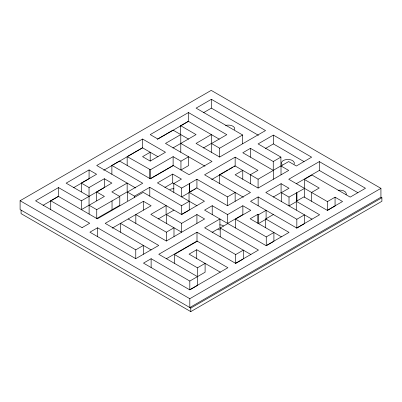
<?xml version="1.0" encoding="UTF-8"?>
<svg xmlns="http://www.w3.org/2000/svg" width="402" height="402" viewBox="0 0 402 402"><rect width="100%" height="100%" fill="white"/><g stroke="black" fill="none" stroke-linecap="round" stroke-linejoin="round"><path stroke-width="0.6" d="M96.691 200.804L96.691 191.975L111.856 183.076L104.329 178.734L89.043 187.558L81.299 183.091L81.299 191.92M21.07 210.105L21.07 213.638L190.784 311.62L381.9 201.281L381.9 197.749L190.784 308.088L20.1 209.548L20.1 200.719L211.216 90.38L380.93 188.362L380.93 197.191L189.814 307.53L189.814 298.701L380.93 188.362M89.043 187.558L89.048 205.216L81.405 209.633L81.405 200.804L58.491 187.578L35.557 200.819L82.124 227.703M81.299 183.091L96.591 174.262L89.073 169.92L66.139 183.161L89.048 196.392M150.197 161.076L150.197 152.247L142.559 156.659L150.212 161.076L165.493 152.252L142.584 139.027L96.716 165.508L135.685 188.01M211.522 152.348L211.522 143.519L226.813 134.69L188.453 112.545L150.227 134.615L157.75 138.956L173.036 130.127L188.644 139.137M203.437 147.981L211.346 143.419L211.346 134.59L196.055 143.419L219.663 157.046L265.531 130.565L211.387 99.304L196.096 108.133L242.597 134.977L242.597 143.805M50.722 209.573L50.722 200.744L58.365 196.332L97.344 218.834L143.218 192.352L181.609 214.522L189.252 210.105L189.252 201.281L181.609 205.693L149.79 187.322L134.504 196.151L127.429 192.071L127.429 200.894M111.882 174.262L111.882 165.438L119.525 161.021L150.363 178.83L173.297 165.589M127.168 165.438L127.168 156.609L142.459 147.78L158.036 156.775M180.684 134.539L180.684 125.715L188.327 121.298L219.251 139.152M43.024 205.337L58.491 196.402L58.491 187.578M73.606 187.679L89.073 178.749L89.073 169.92M103.731 170.287L142.584 147.856L142.584 139.027M157.227 139.399L188.453 121.374L188.453 112.545M203.477 112.696L211.387 108.133L258.491 135.328M81.405 200.804L104.329 187.558L104.329 178.734M172.87 147.986L196.075 134.6L180.684 125.715M127.168 156.609L150.433 169.755L173.121 156.659L180.945 161.172L188.588 156.76L188.588 165.589L180.945 170.001L180.945 161.172M89.118 214.085L89.118 205.261L104.409 196.432L96.691 191.975M119.243 196.472L127.153 191.91L127.153 183.081L111.862 191.91L119.786 196.483L119.786 205.311L96.746 218.487L96.746 209.663L119.786 196.483M150.187 178.724L173.121 165.483L189.086 174.699L212.02 161.458L180.784 143.429M127.429 192.071L142.72 183.242L111.882 165.438M173.795 192.357L173.795 183.528L181.438 179.111L172.724 174.081L157.438 182.91L197.02 205.764M82.058 227.663L89.701 223.251L50.722 200.744M211.522 143.519L219.663 148.217L242.597 134.977M164.815 187.478L172.724 182.91L181.694 188.091L181.694 196.915L189.342 192.503L189.342 183.674L189.287 192.473L193.362 190.116M143.413 254.26L143.413 245.431L135.765 249.843L97.55 227.783L89.907 232.195L135.801 258.692M112.193 228.155L151.117 205.744L143.419 201.301L105.193 223.366L151.202 249.928M181.694 188.091L196.93 179.232L227.502 196.879L235.15 192.468L235.15 201.296M250.325 183.578L250.325 174.749L257.973 170.337L235.155 157.162L204.578 174.82L243.436 197.251M273.259 161.509L273.259 170.337L280.908 165.92L280.908 157.097L273.259 161.509L250.446 148.338L242.798 152.75L273.37 170.398L273.37 179.227M281.018 174.815L281.018 165.986L288.661 161.574L296.339 166.006L311.63 157.177L273.38 135.097L258.089 143.921L280.908 157.097M189.046 201.161L189.046 192.332L196.694 187.92L227.537 205.729L250.471 192.488L219.628 174.679L219.628 183.508M219.628 174.679L234.914 165.85L258.084 179.227L273.37 170.398M194.382 189.528L195.402 188.94M211.552 179.619L228.18 170.016M229.256 169.398L233.009 167.227M234.085 166.609L235.155 165.991L235.155 157.162M265.471 148.489L273.38 143.921L304.088 161.649M158.207 218.969L166.111 214.402L166.111 205.573L150.825 214.402L181.634 232.19L181.634 223.361L166.317 214.522L166.317 223.346M166.317 214.522L173.965 210.105M181.523 214.472L204.457 201.231L189.046 192.332M135.826 223.396L135.826 214.573L166.348 232.19L173.991 227.778L173.991 236.602M181.634 223.361L196.925 214.537L204.603 218.969L166.348 241.019L166.348 232.19M242.863 205.749L227.577 214.578L212.216 205.708L204.568 210.12L227.577 223.406L242.863 214.578L242.863 205.749L250.793 210.326L235.502 219.155L235.502 227.984M242.768 179.212L242.768 170.383L235.12 174.8L258.114 188.076L288.696 170.418L281.018 165.986M151.127 258.712L143.484 263.129L189.814 289.877L189.814 281.048L151.127 258.712L151.127 267.541M243.326 258.978L243.326 250.155L235.683 254.566L196.995 232.23L158.775 254.3L197.457 276.636M304.485 223.673L304.485 214.844L296.837 219.256L258.154 196.925L250.511 201.337L296.837 228.085L303.972 223.964M281.37 201.502L281.37 192.674L289.018 188.262L281.088 183.684L265.797 192.508L312.022 219.196M304.304 188.262L304.304 179.433L311.952 175.016L350.202 197.101L365.488 188.277L319.314 161.614L288.731 179.267L327.419 201.603L335.062 197.191L342.554 201.518L327.268 210.341M166.312 258.777L196.995 241.059L235.683 263.395L242.818 259.275M212.025 232.386L219.929 227.818L219.929 218.989L204.643 227.818L250.923 254.536M273.179 197.075L281.088 192.508L281.088 183.684M296.244 183.759L319.314 170.443L357.886 192.709M174.347 263.29L174.347 254.466L197.281 241.225M220.216 236.808L220.216 227.984L227.859 223.567L266.26 245.738L273.395 241.622M258.456 214.753L258.456 223.577L266.099 219.165L266.099 210.336L258.456 214.753L257.793 214.367L250.144 218.783L281.445 236.853M189.664 289.787L227.884 267.722L196.719 249.727L189.076 254.139L220.361 272.204M281.37 192.674L289.018 197.086L304.575 188.417L304.575 197.241M265.707 227.768L265.707 218.939L273.35 214.527M296.284 210.11L296.284 201.286L303.932 196.869L327.419 210.432L335.062 206.015L335.062 197.191M296.661 201.502L289.018 205.914L289.018 197.086M174.347 254.466L197.457 267.807L205.1 263.395L205.1 272.219L189.814 281.048M235.502 219.155L266.26 236.914L273.903 232.497L273.903 241.326M235.532 263.305L258.466 250.064L220.216 227.984M266.109 245.652L289.043 232.411L265.707 218.939M296.686 227.999L319.62 214.758L296.284 201.286M190.322 289.581L197.457 285.46L197.457 267.807M380.93 197.191L381.9 197.749M304.304 179.433L319.218 188.046L311.575 192.457L311.575 201.286M205.015 166.247L165.488 143.424L180.779 134.595L180.784 152.252M128.183 218.984L166.378 241.039M89.118 205.261L96.746 209.663M20.1 200.719L189.814 298.701M327.419 201.603L327.419 210.432M319.314 161.614L319.314 170.443M296.932 192.829L296.932 201.07M296.837 219.256L296.837 228.085M296.661 192.674L296.661 200.91M273.38 135.097L273.38 143.921M266.26 236.914L266.26 245.738M258.154 196.925L258.154 205.749M258.084 179.227L258.084 188.056M257.793 214.367L257.793 223.195M250.446 148.338L250.446 157.162M235.683 254.566L235.683 263.395M227.577 214.578L227.577 223.406M227.502 196.879L227.502 205.708M219.663 148.217L219.663 157.046M212.216 205.708L212.216 214.537M211.387 99.304L211.387 108.133M196.995 232.23L196.995 241.059M196.93 179.232L196.93 188.061M196.925 214.537L196.925 223.361M196.719 249.727L196.719 258.556M190.784 308.088L190.784 311.62M181.609 205.693L181.609 214.522M173.121 156.659L173.121 165.483M172.724 174.081L172.724 182.91M150.433 169.755L150.433 178.583L149.469 178.307L149.469 169.483M149.79 187.322L149.79 196.151M143.419 201.301L143.419 210.125M135.765 249.843L135.765 258.672L158.735 245.451L120.54 223.396L120.54 232.225M134.504 196.151L134.504 197.327M112.037 200.834L112.037 209.663M97.55 227.783L97.55 236.607M225.517 125.459A6.487 3.744 0 0 1 232.431 125.977A6.487 3.744 0 0 1 234.537 129.816M282.254 165.061A6.487 3.744 0 0 1 287.013 159.473A6.487 3.744 0 0 1 294.138 164.147M338.142 190.257A6.487 3.744 0 0 1 346.097 194.834M169.835 189.568A4.327 2.497 0 0 1 173.986 188.86M220.085 229.869A4.327 2.497 0 0 1 217.904 229.582M219.728 224.879A4.327 2.497 0 0 1 223.557 226.035"/></g></svg>
